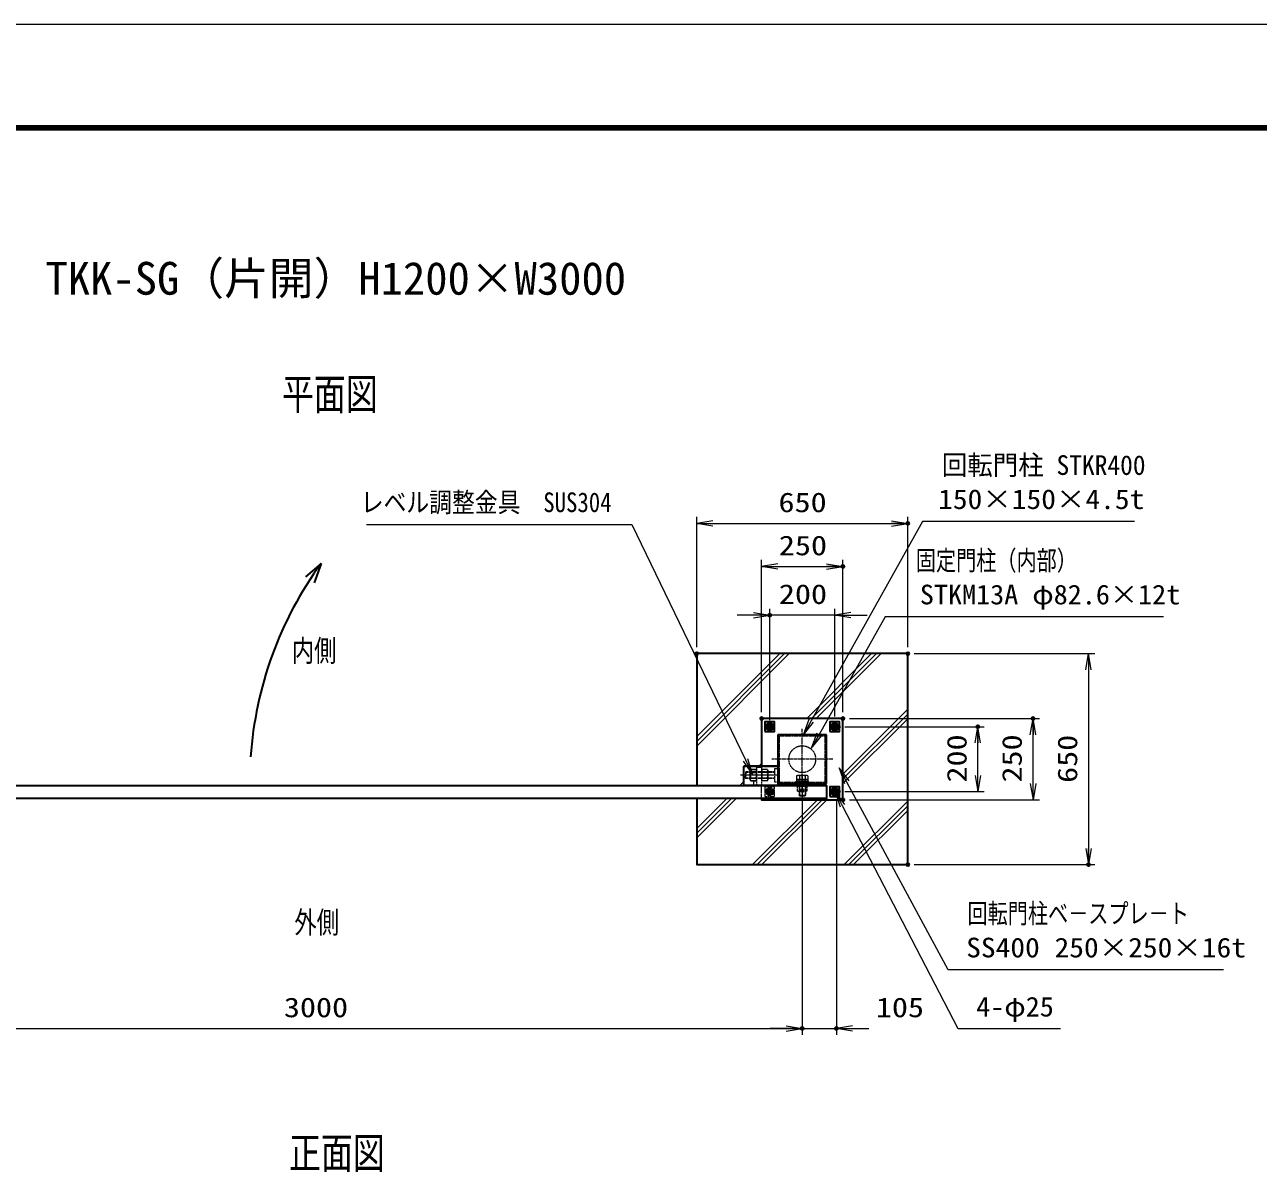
# Model space of a CAD drawing. Units: millimetres at full size. Extents: x -5940 to 5940, y -4200 to 4200.
# Drawn here: x -2957 to 841, y 665 to 4200 of the extents above; entities that cross this region are included whole.
import ezdxf
from ezdxf.enums import TextEntityAlignment as Align

# ---------------------------------------------------------------- set-up
doc = ezdxf.new("R2010")
doc.units = ezdxf.units.MM
doc.header["$LTSCALE"] = 20
doc.header["$PDMODE"] = 32
doc.header["$PDSIZE"] = 10
for name, pattern in [('DASHED', [7.5, 6, -1.5]), ('USER1', [18, 12, -1.5, 3, -1.5]), ('USER2', [9, 6, -0.75, 1.5, -0.75]), ('USER3', [3.75, 3, -0.75])]:
    doc.linetypes.add(name, pattern=pattern)
for name, color, linetype, lineweight in [('0-0_D-TTL', 7, 'Continuous', 18), ('0-1_軸線', 200, 'USER1', 15), ('0-2_外形線', 7, 'Continuous', 35), ('0-3_寸法線', 4, 'Continuous', 18), ('0-4_0', 7, 'Continuous', 18), ('0-9_細線', 2, 'Continuous', 35), ('0-A_隠れ線', 140, 'DASHED', 18), ('0-B_AM_3N', 140, 'USER3', 25), ('0-C_AM_7N', 6, 'USER2', 18), ('0-D_AM_0N', 7, 'Continuous', 50), ('0-E_AM_4N', 4, 'Continuous', 25), ('0-F_ハッチング', 253, 'Continuous', 13)]:
    doc.layers.add(name, color=color, linetype=linetype, lineweight=lineweight)
doc.layers.add('0-5_Defpoints', color=7, linetype='Continuous')
doc.layers.add('0-6_文字', color=254, linetype='Continuous')
doc.styles.add('ＭＳ ゴシック', font='')
doc.styles.get('ＭＳ ゴシック').set_extended_font_data('MS Gothic')

# ---------------------------------------------------------------- blocks, each defined once
blk = doc.blocks.new('U20')
at = {"layer": '0-1_軸線', "linetype": 'USER2'}
blk.add_line((0, -945.5), (0, -2320.5), dxfattribs=at)
at = {"layer": '0-A_隠れ線', "linetype": 'USER3'}
for p, q in [((-346.5, -1034.8), (-300, -1008)), ((-346.5, -1034.8), (-346.5, -1242)), ((-346.5, -1242), (-281.9, -1242)), ((300, -1008), (-300, -1008)), ((-281.9, -1242), (281.9, -1242)), ((-281.9, -1242), (-281.9, -1258)), ((-200, -1258), (-281.9, -1258)), ((-200, -1258), (-200, -1283)), ((200, -1258), (-200, -1258)), ((-172.9, -1408), (-200, -1283)), ((-200, -1408), (-200, -1283)), ((-200, -1408), (-200, -2227.3)), ((-200, -1408), (200, -1408)), ((-173.3, -1034.8), (-173.3, -1242)), ((-172.9, -1408), (-172.9, -2254.4)), ((172.9, -1408), (200, -1283)), ((172.9, -1408), (172.9, -2254.4)), ((173.3, -1034.8), (173.3, -1242)), ((200, -1258), (200, -1283)), ((200, -1408), (200, -1283)), ((200, -1408), (200, -2227.3)), ((281.9, -1242), (346.5, -1242)), ((346.5, -1034.8), (300, -1008)), ((346.5, -1034.8), (346.5, -1242)), ((-200, -2227.3), (200, -2227.3)), ((-169.3, -2258), (-200, -2227.3)), ((-169.3, -2258), (169.3, -2258)), ((200, -2227.3), (169.3, -2258))]:
    blk.add_line(p, q, dxfattribs=at)
blk.add_lwpolyline([(281.9, -1242), (281.9, -1258), (200, -1258)], dxfattribs=at)
for centre, radius, start, end in [((-259.9, -1161.1), 153.1, 55.55313, 115.55313), ((0, -1580.7), 572.7, 72.38753, 107.61247), ((259.9, -1161.1), 153.1, 64.44687, 124.44687)]:
    blk.add_arc(centre, radius, start, end, dxfattribs=at)
blk = doc.blocks.new('U21')
at = {"layer": '0-1_軸線', "linetype": 'USER2'}
blk.add_line((0, -1252.9), (0, -1365.1), dxfattribs=at)
at = {"layer": '0-A_隠れ線', "linetype": 'USER3'}
for p, q in [((-338, -1258), (16.7, -1258)), ((-338, -1360), (-338, -1258)), ((-338, -1360), (-20.4, -1360)), ((-20.4, -1360), (16.7, -1258)), ((20.4, -1360), (57.5, -1258)), ((20.4, -1360), (338, -1360)), ((57.5, -1258), (338, -1258)), ((338, -1258), (338, -1360))]:
    blk.add_line(p, q, dxfattribs=at)
blk = doc.blocks.new('U22')
at = {"layer": '0-1_軸線', "linetype": 'USER2'}
blk.add_line((0, -1357), (0, -1423), dxfattribs=at)
at = {"layer": '0-A_隠れ線', "linetype": 'USER3'}
for p, q in [((-370, -1360), (370, -1360)), ((-370, -1420), (-370, -1360)), ((370, -1420), (-370, -1420)), ((370, -1360), (370, -1420))]:
    blk.add_line(p, q, dxfattribs=at)
blk = doc.blocks.new('U23')
at = {"layer": '0-B_AM_3N'}
for p, q in [((-3173.2, -643.5), (-3200, -690)), ((-3200, -690), (-3200, -1290)), ((-2846.8, -643.5), (-3173.2, -643.5)), ((-2846.8, -643.5), (-2820, -690)), ((-2820, -690), (-2820, -1290)), ((-3173.2, -1336.5), (-3200, -1290)), ((-2846.8, -816.7), (-3173.2, -816.7)), ((-2846.8, -1163.3), (-3173.2, -1163.3)), ((-2846.8, -1336.5), (-3173.2, -1336.5)), ((-2846.8, -1336.5), (-2820, -1290))]:
    blk.add_line(p, q, dxfattribs=at)
for centre, radius, start, end in [((-3046.8, -730.1), 153.2, 154.43847, 214.43847), ((-2973.2, -730.1), 153.2, 325.56153, 25.56153), ((-2627.6, -990), 572.4, 162.38303, 197.61697), ((-3046.8, -1249.9), 153.2, 145.56153, 205.56153), ((-2973.2, -1249.9), 153.2, 334.43847, 34.43847), ((-3392.4, -990), 572.4, 342.38303, 17.61697)]:
    blk.add_arc(centre, radius, start, end, dxfattribs=at)
at = {"layer": '0-C_AM_7N'}
blk.add_line((-2801, -990), (-3219, -990), dxfattribs=at)
blk = doc.blocks.new('U24')
at = {"layer": '0-1_軸線', "linetype": 'USER2'}
blk.add_line((-2101, -990), (-2519, -990), dxfattribs=at)
at = {"layer": '0-A_隠れ線', "linetype": 'USER3'}
for p, q in [((-2473.2, -643.5), (-2500, -690)), ((-2500, -690), (-2500, -1290)), ((-2146.8, -643.5), (-2473.2, -643.5)), ((-2146.8, -643.5), (-2120, -690)), ((-2120, -690), (-2120, -1290)), ((-2473.2, -1336.5), (-2500, -1290)), ((-2146.8, -816.7), (-2473.2, -816.7)), ((-2146.8, -1163.3), (-2473.2, -1163.3)), ((-2146.8, -1336.5), (-2473.2, -1336.5)), ((-2146.8, -1336.5), (-2120, -1290))]:
    blk.add_line(p, q, dxfattribs=at)
for centre, radius, start, end in [((-2346.8, -730.1), 153.2, 154.43847, 214.43847), ((-2273.2, -730.1), 153.2, 325.56153, 25.56153), ((-1927.6, -990), 572.4, 162.38303, 197.61697), ((-2346.8, -1249.9), 153.2, 145.56153, 205.56153), ((-2273.2, -1249.9), 153.2, 334.43847, 34.43847), ((-2692.4, -990), 572.4, 342.38303, 17.61697)]:
    blk.add_arc(centre, radius, start, end, dxfattribs=at)
blk = doc.blocks.new('A$C349E2BCA')
at = {"layer": '0-2_外形線'}
for p, q in [((1355.1, 581.1), (-744.9, 581.1)), ((-744.9, 581.1), (-744.9, -588.9)), ((-714.9, -618.9), (1355.1, -618.9))]:
    blk.add_line(p, q, dxfattribs=at)
blk.add_lwpolyline([(1355.1, -618.9), (1355.1, 581.1), (-744.9, 581.1)], dxfattribs=at)
blk.add_arc((-714.9, -588.9), 30, 180, 270, dxfattribs=at)
at = {"layer": '0-A_隠れ線'}
for p, q in [((-714.9, 581.1), (-714.9, -588.9)), ((-714.9, -588.9), (1355.1, -588.9))]:
    blk.add_line(p, q, dxfattribs=at)
blk = doc.blocks.new('U25')
at = {"layer": '0-C_AM_7N'}
for p, q in [((-2228.6, 2000), (-1771.4, 2000)), ((-2000, 2228.6), (-2000, 1771.4))]:
    blk.add_line(p, q, dxfattribs=at)
at = {"layer": '0-D_AM_0N'}
blk.add_lwpolyline([(-2180, 1896.1), (-2000, 1792.2), (-1820, 1896.1), (-1820, 2103.9), (-2000, 2207.8), (-2180, 2103.9)], close=True, dxfattribs=at)
for radius in [180, 101.1]:
    blk.add_circle((-2000, 2000), radius, dxfattribs=at)
at = {"layer": '0-E_AM_4N'}
blk.add_arc((-2000, 2000), 120, 260, 170, dxfattribs=at)
blk = doc.blocks.new('U26')
at = {"layer": '0-C_AM_7N'}
for p, q in [((1771.4, 2000), (2228.6, 2000)), ((2000, 2228.6), (2000, 1771.4))]:
    blk.add_line(p, q, dxfattribs=at)
at = {"layer": '0-D_AM_0N'}
blk.add_lwpolyline([(1820, 1896.1), (2000, 1792.2), (2180, 1896.1), (2180, 2103.9), (2000, 2207.8), (1820, 2103.9)], close=True, dxfattribs=at)
for radius in [180, 101.1]:
    blk.add_circle((2000, 2000), radius, dxfattribs=at)
at = {"layer": '0-E_AM_4N'}
blk.add_arc((2000, 2000), 120, 260, 170, dxfattribs=at)
blk = doc.blocks.new('U27')
at = {"layer": '0-C_AM_7N'}
for p, q in [((1771.4, -2000), (2228.6, -2000)), ((2000, -1771.4), (2000, -2228.6))]:
    blk.add_line(p, q, dxfattribs=at)
at = {"layer": '0-D_AM_0N'}
blk.add_lwpolyline([(1820, -2103.9), (2000, -2207.8), (2180, -2103.9), (2180, -1896.1), (2000, -1792.2), (1820, -1896.1)], close=True, dxfattribs=at)
for radius in [180, 101.1]:
    blk.add_circle((2000, -2000), radius, dxfattribs=at)
at = {"layer": '0-E_AM_4N'}
blk.add_arc((2000, -2000), 120, 260, 170, dxfattribs=at)
blk = doc.blocks.new('U28')
at = {"layer": '0-1_軸線', "linetype": 'USER2'}
for p, q in [((-2228.6, -2000), (-1771.4, -2000)), ((-2000, -1771.4), (-2000, -2228.6))]:
    blk.add_line(p, q, dxfattribs=at)
at = {"layer": '0-A_隠れ線', "linetype": 'USER3'}
blk.add_lwpolyline([(-2180, -2103.9), (-2000, -2207.8), (-1820, -2103.9), (-1820, -1896.1), (-2000, -1792.2), (-2180, -1896.1)], close=True, dxfattribs=at)
for radius in [180, 101.1]:
    blk.add_circle((-2000, -2000), radius, dxfattribs=at)
blk.add_arc((-2000, -2000), 120, 260, 170, dxfattribs=at)
blk = doc.blocks.new('A$C3E275C80')
at = {"layer": '0-1_軸線'}
for p, q in [((0, -1875), (0, 1875)), ((0, -1875), (0, 1875)), ((1875, 0), (-1875, 0)), ((1875, 0), (-1875, 0)), ((-1410.3, -990), (-3840.3, -990))]:
    blk.add_line(p, q, dxfattribs=at)
at = {"layer": '0-2_外形線'}
for p, q in [((1500, 1500), (-1500, 1500)), ((-1500, 1500), (-1500, -1500)), ((1500, -1500), (1500, 1500)), ((-1500, -1500), (1500, -1500))]:
    blk.add_line(p, q, dxfattribs=at)
blk.add_lwpolyline([(-2500, -2420), (-2500, -2500), (2500, -2500), (2500, 2500), (-2500, 2500), (-2500, -420)], dxfattribs=at)
for points in [[(-2300, 1700), (-1700, 1700), (-1700, 2300), (-2300, 2300)], [(1700, 1700), (2300, 1700), (2300, 2300), (1700, 2300)], [(-1200, -1500), (1200, -1500), (1200, -1620), (-1200, -1620)], [(1700, -2300), (2300, -2300), (2300, -1700), (1700, -1700)]]:
    blk.add_lwpolyline(points, close=True, dxfattribs=at)
at = {"layer": '0-A_隠れ線'}
for p, q in [((1420, 1420), (-1420, 1420)), ((-1420, 1420), (-1420, -1420)), ((1420, -1420), (1420, 1420)), ((-2820, -490), (-2820, -1620)), ((-2820, -490), (-2500, -490)), ((-2500, -490), (-2500, -1620)), ((-1700, -590), (-1700, -1390)), ((-1500, -590), (-1700, -590)), ((-3475, -790), (-3500, -815)), ((-1700, -815), (-3500, -815)), ((-3500, -815), (-3500, -990)), ((-1700, -1165), (-3500, -1165)), ((-3475, -790), (-3475, -990)), ((-1700, -790), (-3475, -790)), ((-3475, -1190), (-3475, -990)), ((-3000, -1336.4), (-3000, -1620)), ((-1700, -1390), (-1500, -1390)), ((-1420, -1420), (1420, -1420)), ((-2500, -2420), (-2500, -1620)), ((-300, -1666), (300, -1666)), ((-300, -1966), (-300, -1666)), ((-300, -1966), (300, -1966)), ((300, -1966), (300, -1666))]:
    blk.add_line(p, q, dxfattribs=at)
blk.add_lwpolyline([(-1700, -1190), (-3475, -1190), (-3500, -1165), (-3500, -990)], dxfattribs=at)
blk.add_lwpolyline([(-2300, -2300), (-1700, -2300), (-1700, -1700), (-2300, -1700)], close=True, dxfattribs=at)
for centre, radius in [((-2000, 2000), 250), ((2000, 2000), 250), ((0, 0), 826), ((-2000, -2000), 250), ((2000, -2000), 250)]:
    blk.add_circle(centre, radius, dxfattribs=at)
at = {"layer": '0-2_外形線', "xscale": -1, "rotation": 180}
blk.add_blockref('A$C349E2BCA', (-2855.1, -1038.9), dxfattribs=at)
at = {"layer": '0-A_隠れ線'}
for name in ['U24', 'U22', 'U20', 'U21', 'U28']:
    blk.add_blockref(name, (0, 0), dxfattribs=at)
at = {"layer": '0-B_AM_3N'}
blk.add_blockref('U23', (0, 0), dxfattribs=at)
at = {"layer": '0-D_AM_0N'}
for name in ['U25', 'U26', 'U27']:
    blk.add_blockref(name, (0, 0), dxfattribs=at)
blk = doc.blocks.new('_Open')
at = {"layer": '0-4_0'}
blk.add_line((-20, 3.333), (0, 0), dxfattribs=at)
blk.add_lwpolyline([(-20, -3.333), (0, 0), (-20, 0)], dxfattribs=at)
blk = doc.blocks.new('S32')
at = {"layer": '0-3_寸法線'}
for points in [[(-17285722.4, 55044945.9), (-17269371.2, 55044945.9), (-17262371.5, 55030443), (-17261936.8, 55029542.4)], [(-17262521.6, 55030370.5), (-17261936.8, 55029542.4), (-17262221.4, 55030515.4)]]:
    blk.add_lwpolyline(points, dxfattribs=at)
at = {"layer": '0-3_寸法線', "color": 254, "style": 'ＭＳ ゴシック', "width": 0.85}
blk.add_text('レベル調整金具\u3000SUS304', height=1212, dxfattribs=at).set_placement((-17286068, 55045342.8), align=Align.BOTTOM_LEFT)
blk = doc.blocks.new('S33')
at = {"layer": '0-3_寸法線'}
for points in [[(-17232947.5, 55017514.3), (-17249903.5, 55017514.3), (-17256128.6, 55029066.4), (-17256603, 55029946.7)], [(-17255981.9, 55029145.4), (-17256603, 55029946.7), (-17256275.3, 55028987.3)]]:
    blk.add_lwpolyline(points, dxfattribs=at)
at = {"layer": '0-3_寸法線', "color": 254, "style": 'ＭＳ ゴシック'}
for s, width, p in [('回転門柱ベ－スプレ－ト', 0.75, (-17248707.1, 55020011.2)), ('SS400 250×250×16t', 1.1, (-17248787.5, 55017911.2))]:
    blk.add_text(s, height=1212, dxfattribs=dict(at, width=width)).set_placement(p, align=Align.BOTTOM_LEFT)
blk = doc.blocks.new('S34')
at = {"layer": '0-3_寸法線'}
for points in [[(-17242974.1, 55013871.5), (-17249283.7, 55013871.5), (-17256396.2, 55027618.5), (-17256855.7, 55028506.7)], [(-17256248.1, 55027695.1), (-17256855.7, 55028506.7), (-17256544.2, 55027541.9)]]:
    blk.add_lwpolyline(points, dxfattribs=at)
at = {"layer": '0-3_寸法線', "color": 254, "style": 'ＭＳ ゴシック', "width": 1.05}
blk.add_text('4-φ25', height=1212, dxfattribs=at).set_placement((-17248167.7, 55014268.4), align=Align.BOTTOM_LEFT)
blk = doc.blocks.new('S45')
at = {"layer": '0-3_寸法線'}
for points in [[(-17238417.1, 55045136.9), (-17251485.1, 55045136.9), (-17258336.5, 55032844.2), (-17258823.4, 55031970.7)], [(-17258482.1, 55032925.3), (-17258823.4, 55031970.7), (-17258190.9, 55032763.1)]]:
    blk.add_lwpolyline(points, dxfattribs=at)
at = {"layer": '0-3_寸法線', "color": 254, "style": 'ＭＳ ゴシック'}
for s, width, p in [('回転門柱 STKR400', 0.95, (-17250288.8, 55047633.7)), ('150×150×4.5t', 1.1, (-17250513.1, 55045533.7))]:
    blk.add_text(s, height=1212, dxfattribs=dict(at, width=width)).set_placement(p, align=Align.BOTTOM_LEFT)
blk = doc.blocks.new('S46')
at = {"layer": '0-3_寸法線'}
for points in [[(-17236635.5, 55039262.1), (-17253764.3, 55039262.1), (-17257842.5, 55032013), (-17258332.9, 55031141.4)], [(-17257987.8, 55032094.7), (-17258332.9, 55031141.4), (-17257697.3, 55031931.3)]]:
    blk.add_lwpolyline(points, dxfattribs=at)
at = {"layer": '0-3_寸法線', "color": 254, "style": 'ＭＳ ゴシック'}
for s, width, p in [(' 固定門柱（内部）', 0.75, (-17252504.3, 55041759)), (' STKM13A φ82.6×12t', 1.05, (-17252504.3, 55039659))]:
    blk.add_text(s, height=1212, dxfattribs=dict(at, width=width)).set_placement(p, align=Align.BOTTOM_LEFT)

msp = doc.modelspace()

# ---------------------------------------------------------------- linework, layer by layer
at = {"layer": '0-0_D-TTL'}
for points in [[(-5940, -4200), (5940, -4200), (5940, 4200), (-5940, 4200)], [(-5558.14, 3889.71), (5558.14, 3889.71), (5558.14, -3888.86), (-5558.14, -3888.86)], [(-5554.61, 3886.18), (5554.61, 3886.18), (5554.61, -3885.32), (-5554.61, -3885.32)], [(-5551.07, 3882.64), (5551.07, 3882.64), (5551.07, -3881.79), (-5551.07, -3881.79)], [(-5547.54, 3879.11), (5547.54, 3879.11), (5547.54, -3878.25), (-5547.54, -3878.25)], [(-5544, 3875.57), (5544, 3875.57), (5544, -3874.71), (-5544, -3874.71)]]:
    msp.add_lwpolyline(points, close=True, dxfattribs=at)
at = {"layer": '0-2_外形線'}
msp.add_lwpolyline([(-887.97, 1816.58), (-887.97, 1612.58), (-237.97, 1612.58), (-237.97, 2262.58), (-887.97, 2262.58), (-887.97, 1856.58)], dxfattribs=at)
msp.add_lwpolyline([(-3520.47, 1856.58), (-487.97, 1856.58), (-487.97, 1816.58), (-3520.47, 1816.58)], close=True, dxfattribs=at)
at = {"layer": '0-3_寸法線'}
for p, q in [((-887.97, 2282.58), (-887.97, 2683.79)), ((-887.97, 2663.79), (-237.97, 2663.79)), ((-237.97, 2282.58), (-237.97, 2683.79)), ((-687.97, 2082.58), (-687.97, 2551.07)), ((-437.97, 2082.58), (-437.97, 2551.07)), ((-687.97, 2531.07), (-437.97, 2531.07)), ((-662.97, 2057.58), (-662.97, 2401.07)), ((-462.97, 2069.02), (-462.97, 2401.07)), ((-712.97, 2381.07), (-762.97, 2381.07)), ((-462.97, 2381.07), (-662.97, 2381.07)), ((-412.97, 2381.07), (-362.97, 2381.07)), ((-217.97, 2262.58), (338.16, 2262.58)), ((318.16, 2262.58), (318.16, 1612.58)), ((-417.97, 2062.58), (167.45, 2062.58)), ((147.45, 1812.58), (147.45, 2062.58)), ((-431.54, 2037.58), (-2.55, 2037.58)), ((-22.55, 1837.58), (-22.55, 2037.58)), ((-431.54, 1837.58), (-2.55, 1837.58)), ((-562.97, 1821.05), (-562.97, 1088.14)), ((-562.97, 1821.05), (-562.97, 1088.14)), ((-457.97, 1812.58), (-457.97, 1088.14)), ((-417.97, 1812.58), (167.45, 1812.58)), ((-217.97, 1612.58), (338.16, 1612.58)), ((-3562.97, 1108.14), (-562.97, 1108.14)), ((-612.97, 1108.14), (-662.97, 1108.14)), ((-562.97, 1108.14), (-457.97, 1108.14)), ((-407.97, 1108.14), (-357.97, 1108.14))]:
    msp.add_line(p, q, dxfattribs=at)
at = {"layer": '0-5_Defpoints'}
for p in [(-237.97, 2663.79), (-437.97, 2531.07), (-662.97, 2381.07), (-887.97, 2262.58), (-237.97, 2262.58), (-237.97, 2262.58), (-687.97, 2062.58), (-462.97, 2049.02), (-437.97, 2062.58), (-437.97, 2062.58), (147.45, 2062.58), (-662.97, 2037.58), (-451.54, 2037.58), (-22.55, 2037.58), (-562.97, 1841.05), (-457.97, 1832.58), (-451.54, 1837.58), (-437.97, 1812.58), (-237.97, 1612.58), (318.16, 1612.58), (-562.97, 1108.14), (-457.97, 1108.14)]:
    msp.add_point(p, dxfattribs=at)
at = {"layer": '0-9_細線'}
for q in [(-2092.74, 2498.75), (-2065.66, 2480.25)]:
    msp.add_line((-2044.68, 2540.02), q, dxfattribs=at)
msp.add_arc((-1121.32, 1866.95), 1142.63, 143.9103, 176.11605, dxfattribs=at)
at = {"layer": '0-F_ハッチング'}
for p, q in [((-887.97, 2006.85), (-632.23, 2262.58)), ((-887.97, 1992.35), (-617.73, 2262.58)), ((-887.97, 2260.69), (-886.08, 2262.58)), ((-887.97, 1977.85), (-603.23, 2262.58)), ((-549.39, 2062.58), (-349.39, 2262.58)), ((-534.89, 2062.58), (-334.89, 2262.58)), ((-520.39, 2062.58), (-320.39, 2262.58)), ((-437.97, 1891.16), (-237.97, 2091.16)), ((-437.97, 1876.66), (-237.97, 2076.66)), ((-437.97, 1862.16), (-237.97, 2062.16)), ((-695.39, 1916.58), (-687.97, 1924)), ((-755.39, 1856.58), (-742.97, 1869)), ((-887.97, 1724), (-795.39, 1816.58)), ((-887.97, 1709.5), (-780.89, 1816.58)), ((-887.97, 1695), (-766.39, 1816.58)), ((-716.55, 1612.58), (-516.55, 1812.58)), ((-702.05, 1612.58), (-502.05, 1812.58)), ((-687.55, 1612.58), (-487.55, 1812.58)), ((-433.7, 1612.58), (-237.97, 1808.32)), ((-419.2, 1612.58), (-237.97, 1793.82)), ((-404.7, 1612.58), (-237.97, 1779.32))]:
    msp.add_line(p, q, dxfattribs=at)

# ---------------------------------------------------------------- block references
at = {"layer": '0-2_外形線', "xscale": 0.05, "yscale": 0.05}
msp.add_blockref('A$C3E275C80', (-562.97, 1937.58), dxfattribs=at)
at = {"layer": '0-3_寸法線'}
for name, p, xscale, yscale in [('S45', (862381.01, -2749586.79), 0.05, 0.05), ('S32', (862381.01, -2749586.79), 0.05, 0.05), ('_Open', (-237.97, 2663.79), 2.5, 2.5), ('S46', (862381.01, -2749586.79), 0.05, 0.05), ('_Open', (-437.97, 2531.07), 2.5, 2.5), ('_Open', (-662.97, 2381.07), 2.5, 2.5), ('S33', (862381.01, -2749586.79), 0.05, 0.05), ('S34', (862381.01, -2749586.79), 0.05, 0.05), ('_Open', (-562.97, 1108.14), 2.5, 2.5), ('_Open', (-562.97, 1108.14), 2.5, 2.5)]:
    msp.add_blockref(name, p, dxfattribs=dict(at, xscale=xscale, yscale=yscale))
at = {"layer": '0-3_寸法線', "xscale": 2.5, "yscale": 2.5}
for p, rotation in [((-887.97, 2663.79), 180), ((-687.97, 2531.07), 180), ((-462.97, 2381.07), 180), ((318.16, 2262.58), 90), ((147.45, 2062.58), 90), ((-22.55, 2037.58), 90), ((-22.55, 1837.58), 270), ((147.45, 1812.58), 270), ((318.16, 1612.58), 270), ((-457.97, 1108.14), 180)]:
    msp.add_blockref('_Open', p, dxfattribs=dict(at, rotation=rotation))

# ---------------------------------------------------------------- texts
at = {"layer": '0-3_寸法線', "color": 254, "style": 'ＭＳ ゴシック', "width": 1.2}
for s, p in [('650', (-636.17, 2680.13)), ('250', (-634.97, 2547.42)), ('200', (-634.97, 2397.42)), ('3000', (-2158.97, 1124.48)), ('105', (-336.38, 1124.48))]:
    msp.add_text(s, height=60.56, dxfattribs=at).set_placement(p, align=Align.BOTTOM_LEFT)
for s, p in [('200', (-38.9, 1865.58)), ('250', (131.1, 1865.58)), ('650', (301.82, 1864.38))]:
    msp.add_text(s, height=60.56, rotation=90, dxfattribs=at).set_placement(p, align=Align.BOTTOM_LEFT)
at = {"layer": '0-6_文字', "style": 'ＭＳ ゴシック'}
msp.add_text('TKK-SG（片開）H1200×W3000', height=101, dxfattribs=at).set_placement((-2893.07, 3337.9), align=Align.BOTTOM_LEFT)
at = {"layer": '0-6_文字', "style": 'ＭＳ ゴシック', "width": 0.75}
for s, height, p in [('平面図', 96.19, (-2165.21, 2984.92)), ('内側', 67.3, (-2134.78, 2217.99)), ('外側', 67.3, (-2126.85, 1381.24)), ('正面図', 96.19, (-2143.34, 647.41))]:
    msp.add_text(s, height=height, dxfattribs=at).set_placement(p, align=Align.BOTTOM_LEFT)

doc.saveas('drawing.dxf')
